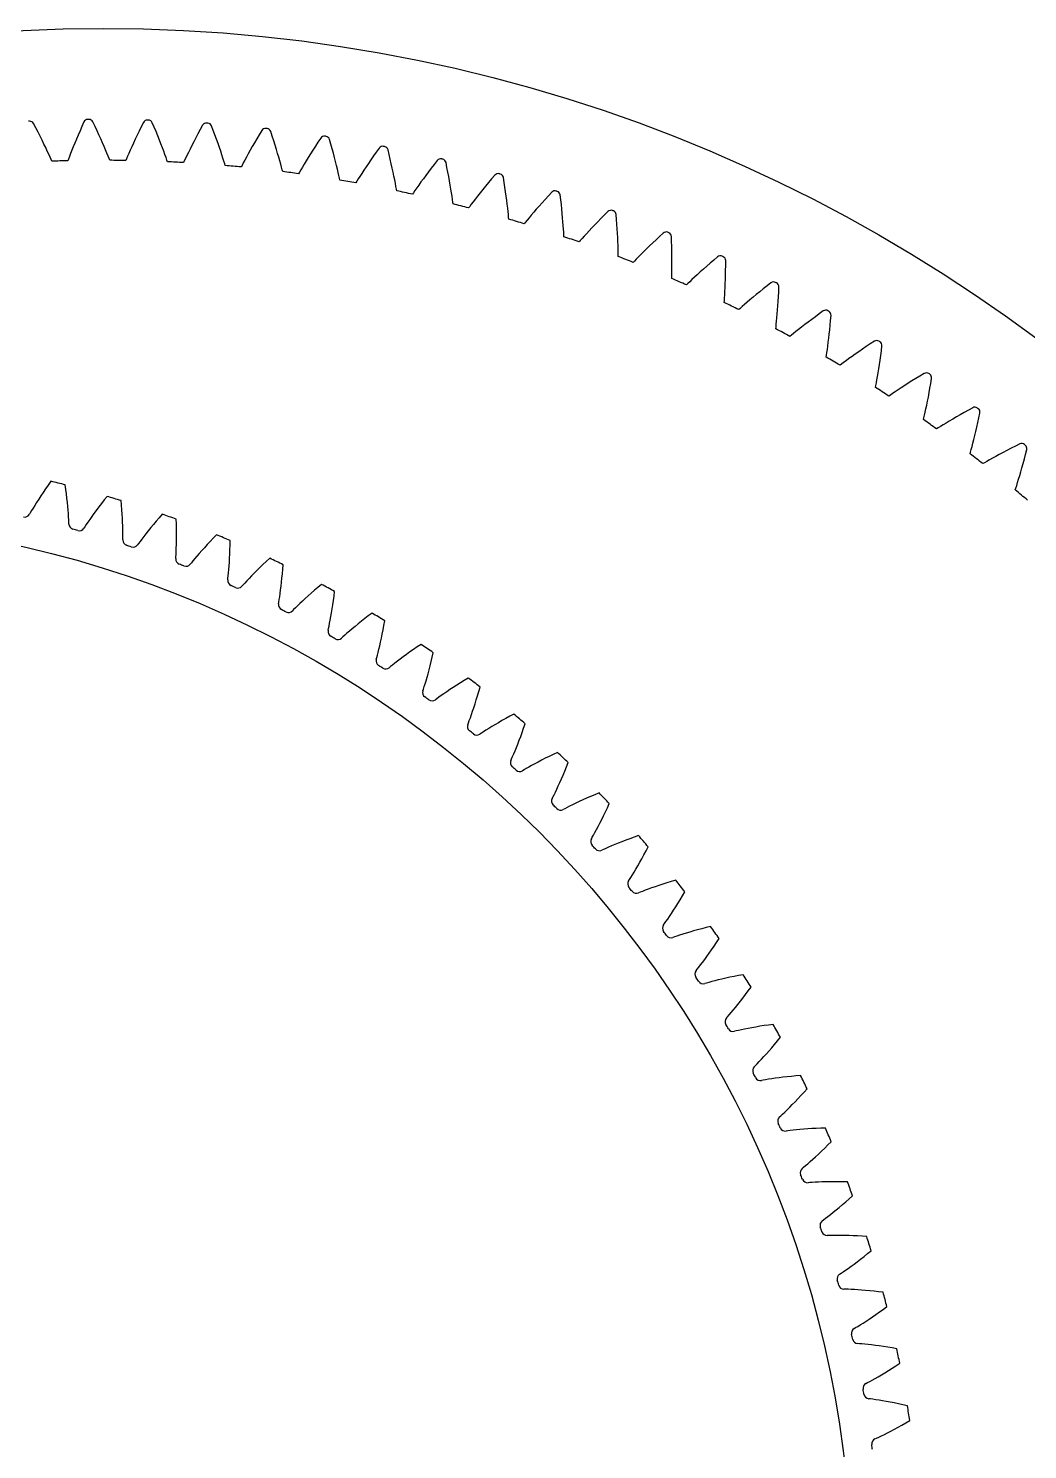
# Model space of a CAD drawing. Header units: millimetres. Extents: x -86 to 86, y -86 to 86.
# Drawn here: x -4.1 to 50.8, y 7.5 to 85.7 of the extents above; entities that cross this region are included whole.
import ezdxf

# ---------------------------------------------------------------- set-up
doc = ezdxf.new("R2010")
doc.units = ezdxf.units.MM

msp = doc.modelspace()

# ---------------------------------------------------------------- linework, layer by layer
at = {"layer": 'journal'}
msp.add_circle((-17.5, 0), 58.65, dxfattribs=at)
at = {"layer": 'outer'}
msp.add_circle((0, 0), 85.663286, dxfattribs=at)
at = {"layer": 'output_ring'}
for p, q in [((-1.061871, 80.519361), (-1.173282, 80.271542)), ((-0.453819, 80.278833), (-0.57023, 80.524344)), ((2.202095, 80.496248), (2.080733, 80.253147)), ((2.7999, 80.231276), (2.693535, 80.481302)), ((-3.706792, 80.194493), (-3.833057, 80.435084)), ((-3.586125, 79.960781), (-3.706792, 80.194493)), ((-3.47152, 79.734509), (-3.586125, 79.960781)), ((-3.363112, 79.51637), (-3.47152, 79.734509)), ((-1.380167, 79.798111), (-1.475119, 79.573788)), ((-1.279523, 80.030929), (-1.380167, 79.798111)), ((-1.173282, 80.271542), (-1.279523, 80.030929)), ((-0.342722, 80.040423), (-0.453819, 80.278833)), ((-0.237381, 79.809693), (-0.342722, 80.040423)), ((-0.137902, 79.58734), (-0.237381, 79.809693)), ((1.854831, 79.788489), (1.750867, 79.568198)), ((1.964827, 80.017038), (1.854831, 79.788489)), ((2.080733, 80.253147), (1.964827, 80.017038)), ((2.901244, 79.988559), (2.7999, 80.231276)), ((2.997148, 79.753749), (2.901244, 79.988559)), ((3.087534, 79.527547), (2.997148, 79.753749)), ((5.20595, 79.871678), (5.086782, 79.647775)), ((5.331329, 80.102896), (5.20595, 79.871678)), ((5.462443, 80.340879), (5.331329, 80.102896)), ((6.049019, 80.051898), (5.952873, 80.30603)), ((6.140443, 79.805274), (6.049019, 80.051898)), ((6.226753, 79.56677), (6.140443, 79.805274)), ((8.573165, 79.821036), (8.438519, 79.595089)), ((8.713817, 80.05351), (8.573165, 79.821036)), ((9.288199, 79.740996), (9.202431, 79.998815)), ((9.369554, 79.490869), (9.288199, 79.740996)), ((-3.261098, 79.307218), (-3.363112, 79.51637)), ((-3.165759, 79.108136), (-3.261098, 79.307218)), ((-3.077517, 78.920565), (-3.165759, 79.108136)), ((-2.99703, 78.746542), (-3.077517, 78.920565)), ((-1.723981, 78.961729), (-1.793744, 78.783136)), ((-1.647299, 79.154315), (-1.723981, 78.961729)), ((-1.564235, 79.358822), (-1.647299, 79.154315)), ((-1.475119, 79.573788), (-1.564235, 79.358822)), ((-0.044448, 79.374225), (-0.137902, 79.58734)), ((0.042744, 79.171443), (-0.044448, 79.374225)), ((0.123313, 78.98045), (0.042744, 79.171443)), ((0.196682, 78.803308), (0.123313, 78.98045)), ((1.477405, 78.966727), (1.400462, 78.791108)), ((1.561828, 79.156048), (1.477405, 78.966727)), ((1.653113, 79.357021), (1.561828, 79.156048)), ((1.750867, 79.568198), (1.653113, 79.357021)), ((3.172275, 79.31082), (3.087534, 79.527547)), ((3.251178, 79.104671), (3.172275, 79.31082)), ((3.32394, 78.910571), (3.251178, 79.104671)), ((3.39007, 78.7306), (3.32394, 78.910571)), ((4.76839, 79.027727), (4.676364, 78.841984)), ((4.867744, 79.224836), (4.76839, 79.027727)), ((4.973976, 79.431878), (4.867744, 79.224836)), ((5.086782, 79.647775), (4.973976, 79.431878)), ((6.307897, 79.337092), (6.226753, 79.56677)), ((6.383786, 79.117108), (6.307897, 79.337092)), ((6.454269, 78.907931), (6.383786, 79.117108)), ((6.519106, 78.711041), (6.454269, 78.907931)), ((8.074377, 78.962485), (7.967117, 78.769564)), ((8.188913, 79.165052), (8.074377, 78.962485)), ((8.310375, 79.3762), (8.188913, 79.165052)), ((8.438519, 79.595089), (8.310375, 79.3762)), ((9.446127, 79.249064), (9.369554, 79.490869)), ((9.517897, 79.016285), (9.446127, 79.249064)), ((9.584808, 78.793407), (9.517897, 79.016285)), ((11.520315, 78.974209), (11.390395, 78.768157)), ((11.657224, 79.187726), (11.520315, 78.974209)), ((11.800916, 79.408031), (11.657224, 79.187726)), ((11.950873, 79.634614), (11.800916, 79.408031)), ((12.512119, 79.299079), (12.43687, 79.560162)), ((12.58327, 79.045861), (12.512119, 79.299079)), ((12.649981, 78.801151), (12.58327, 79.045861)), ((15.168294, 79.084878), (15.009278, 78.864559)), ((15.715481, 78.726874), (15.650874, 78.990792)), ((-2.925427, 78.589236), (-2.99703, 78.746542)), ((-2.864998, 78.454554), (-2.925427, 78.589236)), ((-2.824123, 78.362413), (-2.864998, 78.454554)), ((-1.907788, 78.483665), (-1.942989, 78.38921)), ((-1.855655, 78.621769), (-1.907788, 78.483665)), ((-1.793744, 78.783136), (-1.855655, 78.621769)), ((0.26185, 78.643229), (0.196682, 78.803308)), ((0.316772, 78.50621), (0.26185, 78.643229)), ((0.353879, 78.412487), (0.316772, 78.50621)), ((1.274375, 78.496505), (1.235376, 78.403554)), ((1.332062, 78.632383), (1.274375, 78.496505)), ((1.400462, 78.791108), (1.332062, 78.632383)), ((3.448698, 78.568012), (3.39007, 78.7306)), ((3.498021, 78.42888), (3.448698, 78.568012)), ((3.5313, 78.33373), (3.498021, 78.42888)), ((4.454444, 78.380375), (4.41171, 78.289081)), ((4.517591, 78.513804), (4.454444, 78.380375)), ((4.592366, 78.669627), (4.517591, 78.513804)), ((4.676364, 78.841984), (4.592366, 78.669627)), ((6.577888, 78.528539), (6.519106, 78.711041)), ((6.629879, 78.363708), (6.577888, 78.528539)), ((6.673523, 78.222691), (6.629879, 78.363708)), ((6.702919, 78.126271), (6.673523, 78.222691)), ((7.627195, 78.135467), (7.580796, 78.045979)), ((7.695697, 78.266227), (7.627195, 78.135467)), ((7.776726, 78.418892), (7.695697, 78.266227)), ((7.867639, 78.587703), (7.776726, 78.418892)), ((7.967117, 78.769564), (7.867639, 78.587703)), ((9.646757, 78.581545), (9.584808, 78.793407)), ((9.703561, 78.38219), (9.646757, 78.581545)), ((9.754899, 78.197455), (9.703561, 78.38219)), ((9.800167, 78.030653), (9.754899, 78.197455)), ((11.045988, 78.204302), (10.948308, 78.039314)), ((11.152754, 78.381983), (11.045988, 78.204302)), ((11.267745, 78.570398), (11.152754, 78.381983)), ((11.390395, 78.768157), (11.267745, 78.570398)), ((12.712259, 78.565655), (12.649981, 78.801151)), ((12.770082, 78.340248), (12.712259, 78.565655)), ((12.823395, 78.12605), (12.770082, 78.340248)), ((14.573163, 78.241847), (14.442599, 78.049221)), ((14.711326, 78.442465), (14.573163, 78.241847)), ((14.856776, 78.650258), (14.711326, 78.442465)), ((15.009278, 78.864559), (14.856776, 78.650258)), ((15.776312, 78.470981), (15.715481, 78.726874)), ((15.833052, 78.223768), (15.776312, 78.470981)), ((15.885734, 77.985942), (15.833052, 78.223768)), ((18.19298, 78.191512), (18.031918, 77.983567)), ((18.360794, 78.405206), (18.19298, 78.191512)), ((18.893023, 78.025321), (18.839165, 78.29164)), ((9.838061, 77.887983), (9.800167, 78.030653)), ((9.863525, 77.790451), (9.838061, 77.887983)), ((10.787414, 77.762182), (10.737427, 77.674649)), ((10.861159, 77.890059), (10.787414, 77.762182)), ((10.948308, 78.039314), (10.861159, 77.890059)), ((12.872073, 77.924556), (12.823395, 78.12605)), ((12.915882, 77.737893), (12.872073, 77.924556)), ((12.954353, 77.569394), (12.915882, 77.737893)), ((12.986434, 77.425305), (12.954353, 77.569394)), ((13.007925, 77.326821), (12.986434, 77.425305)), ((14.008776, 77.385918), (13.92991, 77.261135)), ((14.101903, 77.531518), (14.008776, 77.385918)), ((14.206188, 77.692412), (14.101903, 77.531518)), ((14.320067, 77.865621), (14.206188, 77.692412)), ((14.442599, 78.049221), (14.320067, 77.865621)), ((15.934376, 77.758377), (15.885734, 77.985942)), ((15.978964, 77.542194), (15.934376, 77.758377)), ((16.019437, 77.338893), (15.978964, 77.542194)), ((17.593724, 77.399809), (17.463853, 77.221325)), ((17.731987, 77.586985), (17.593724, 77.399809)), ((17.878167, 77.781839), (17.731987, 77.586985)), ((18.031918, 77.983567), (17.878167, 77.781839)), ((18.943434, 77.767173), (18.893023, 78.025321)), ((18.990108, 77.517864), (18.943434, 77.767173)), ((19.033109, 77.278098), (18.990108, 77.517864)), ((21.346791, 77.389996), (21.177434, 77.18875)), ((21.523127, 77.596715), (21.346791, 77.389996)), ((22.039524, 77.195573), (21.996502, 77.463856)), ((13.92991, 77.261135), (13.876416, 77.175699)), ((16.055645, 77.150608), (16.019437, 77.338893)), ((16.087256, 76.980688), (16.055645, 77.150608)), ((16.113471, 76.835417), (16.087256, 76.980688)), ((16.130953, 76.736144), (16.113471, 76.835417)), ((17.049519, 76.633147), (16.992607, 76.549949)), ((17.133377, 76.754632), (17.049519, 76.633147)), ((17.232328, 76.896339), (17.133377, 76.754632)), ((17.343048, 77.052874), (17.232328, 76.896339)), ((17.463853, 77.221325), (17.343048, 77.052874)), ((19.072489, 77.048749), (19.033109, 77.278098)), ((19.108279, 76.830937), (19.072489, 77.048749)), ((19.14048, 76.626162), (19.108279, 76.830937)), ((19.169028, 76.436564), (19.14048, 76.626162)), ((20.715943, 76.623229), (20.578945, 76.450155)), ((20.861678, 76.804649), (20.715943, 76.623229)), ((21.015635, 76.993419), (20.861678, 76.804649)), ((21.177434, 77.18875), (21.015635, 76.993419)), ((22.079431, 76.935594), (22.039524, 77.195573)), ((22.115964, 76.684598), (22.079431, 76.935594)), ((22.149213, 76.443286), (22.115964, 76.684598)), ((24.650097, 76.660732), (24.465529, 76.46133)), ((19.193727, 76.265503), (19.169028, 76.436564)), ((19.214034, 76.119289), (19.193727, 76.265503)), ((19.227478, 76.019389), (19.214034, 76.119289)), ((20.141115, 75.879252), (20.080878, 75.798428)), ((20.229828, 75.997238), (20.141115, 75.879252)), ((20.33444, 76.134818), (20.229828, 75.997238)), ((20.451413, 76.286738), (20.33444, 76.134818)), ((20.578945, 76.450155), (20.451413, 76.286738)), ((22.179266, 76.21253), (22.149213, 76.443286)), ((22.2062, 75.993446), (22.179266, 76.21253)), ((22.230076, 75.787535), (22.2062, 75.993446)), ((22.250917, 75.596936), (22.230076, 75.787535)), ((23.957093, 75.896122), (23.804126, 75.720758)), ((24.118573, 76.078498), (23.957093, 75.896122)), ((24.288156, 76.267112), (24.118573, 76.078498)), ((24.465529, 76.46133), (24.288156, 76.267112)), ((25.149814, 76.238992), (25.1177, 76.508799)), ((25.179153, 75.977609), (25.149814, 76.238992)), ((25.205484, 75.725339), (25.179153, 75.977609)), ((22.268663, 75.425014), (22.250917, 75.596936)), ((22.283028, 75.278098), (22.268663, 75.425014)), ((22.292412, 75.177734), (22.283028, 75.278098)), ((23.293041, 75.114981), (23.19962, 75.000686)), ((23.403143, 75.248209), (23.293041, 75.114981)), ((23.526176, 75.395264), (23.403143, 75.248209)), ((23.660226, 75.553378), (23.526176, 75.395264)), ((23.804126, 75.720758), (23.660226, 75.553378)), ((25.228926, 75.482879), (25.205484, 75.725339)), ((25.249603, 75.251094), (25.228926, 75.482879)), ((25.267636, 75.031099), (25.249603, 75.251094)), ((25.283148, 74.824389), (25.267636, 75.031099)), ((27.181885, 75.03858), (27.013146, 74.862899)), ((27.358972, 75.220167), (27.181885, 75.03858)), ((27.54407, 75.407037), (27.358972, 75.220167)), ((27.736568, 75.598796), (27.54407, 75.407037)), ((28.218782, 75.157151), (28.197629, 75.428037)), ((28.237504, 74.894794), (28.218782, 75.157151)), ((23.19962, 75.000686), (23.136157, 74.922371)), ((25.296247, 74.633102), (25.283148, 74.824389)), ((25.307012, 74.460602), (25.296247, 74.633102)), ((25.315411, 74.313224), (25.307012, 74.460602)), ((25.32072, 74.212563), (25.315411, 74.313224)), ((26.433394, 74.237967), (26.317984, 74.10931)), ((26.562286, 74.379915), (26.433394, 74.237967)), ((26.702634, 74.532466), (26.562286, 74.379915)), ((26.853198, 74.693877), (26.702634, 74.532466)), ((27.013146, 74.862899), (26.853198, 74.693877)), ((28.253591, 74.641664), (28.237504, 74.894794)), ((28.267188, 74.398453), (28.253591, 74.641664)), ((28.278454, 74.16602), (28.267188, 74.398453)), ((30.577356, 74.228851), (30.384837, 74.049635)), ((30.777467, 74.412651), (30.577356, 74.228851)), ((31.241388, 73.951827), (31.23123, 74.223348)), ((26.220007, 73.998896), (26.153423, 73.923216)), ((26.317984, 74.10931), (26.220007, 73.998896)), ((28.287557, 73.945475), (28.278454, 74.16602)), ((28.294679, 73.738307), (28.287557, 73.945475)), ((28.300016, 73.546646), (28.294679, 73.738307)), ((28.303781, 73.373851), (28.300016, 73.546646)), ((29.858151, 73.544275), (29.701169, 73.389098)), ((30.024817, 73.706676), (29.858151, 73.544275)), ((30.200537, 73.875375), (30.024817, 73.706676)), ((30.384837, 74.049635), (30.200537, 73.875375)), ((31.249462, 73.688927), (31.241388, 73.951827)), ((31.255277, 73.435353), (31.249462, 73.688927)), ((28.306201, 73.226254), (28.303781, 73.373851)), ((28.307426, 73.125461), (28.306201, 73.226254)), ((29.197316, 72.875525), (29.127719, 72.802605)), ((29.299686, 72.981878), (29.197316, 72.875525)), ((29.420216, 73.105752), (29.299686, 72.981878)), ((29.554754, 73.24236), (29.420216, 73.105752)), ((29.701169, 73.389098), (29.554754, 73.24236)), ((31.259007, 73.19179), (31.255277, 73.435353)), ((31.260844, 72.959092), (31.259007, 73.19179)), ((31.259723, 72.531073), (31.261002, 72.738359)), ((31.261002, 72.738359), (31.260844, 72.959092)), ((33.360781, 72.757441), (33.169569, 72.590792)), ((33.560404, 72.928707), (33.360781, 72.757441)), ((33.767799, 73.104246), (33.560404, 72.928707)), ((34.212663, 72.625), (34.213517, 72.89671)), ((31.247624, 71.918213), (31.250483, 72.018974)), ((31.250483, 72.018974), (31.254047, 72.166548)), ((31.254047, 72.166548), (31.257288, 72.339353)), ((31.257288, 72.339353), (31.259723, 72.531073)), ((32.498664, 71.984468), (32.3587, 71.853424)), ((32.650905, 72.125152), (32.498664, 71.984468)), ((32.814047, 72.27384), (32.650905, 72.125152)), ((32.987158, 72.429353), (32.814047, 72.27384)), ((33.169569, 72.590792), (32.987158, 72.429353)), ((34.199467, 71.864874), (34.205611, 72.108388)), ((34.205611, 72.108388), (34.210077, 72.361989)), ((34.210077, 72.361989), (34.212663, 72.625)), ((32.126653, 71.632419), (32.054158, 71.562381)), ((32.23325, 71.734536), (32.126653, 71.632419)), ((32.3587, 71.853424), (32.23325, 71.734536)), ((34.163204, 71.013206), (34.173406, 71.20467)), ((34.173406, 71.20467), (34.183086, 71.411735)), ((34.183086, 71.411735), (34.191873, 71.632293)), ((34.191873, 71.632293), (34.199467, 71.864874)), ((36.084104, 71.186943), (35.8953, 71.033028)), ((36.281912, 71.345705), (36.084104, 71.186943)), ((36.488312, 71.508741), (36.281912, 71.345705)), ((36.702651, 71.675732), (36.488312, 71.508741)), ((37.114485, 70.916161), (37.127728, 71.178851)), ((37.127728, 71.178851), (37.139592, 71.450303)), ((34.136481, 70.592805), (34.143422, 70.693367)), ((34.143422, 70.693367), (34.152963, 70.840675)), ((34.152963, 70.840675), (34.163204, 71.013206)), ((35.113854, 70.369335), (35.003206, 70.271622)), ((35.244019, 70.483042), (35.113854, 70.369335)), ((35.389179, 70.608305), (35.244019, 70.483042)), ((35.546996, 70.742705), (35.389179, 70.608305)), ((35.716029, 70.884658), (35.546996, 70.742705)), ((35.8953, 71.033028), (35.716029, 70.884658)), ((37.066724, 70.187801), (37.083738, 70.419884)), ((37.083738, 70.419884), (37.099745, 70.662949)), ((37.099745, 70.662949), (37.114485, 70.916161)), ((35.003206, 70.271622), (34.927933, 70.204579)), ((36.995766, 69.398411), (37.01299, 69.570386)), ((37.01299, 69.570386), (37.030943, 69.761278)), ((37.030943, 69.761278), (37.049006, 69.967781)), ((37.049006, 69.967781), (37.066724, 70.187801)), ((38.939353, 69.666134), (38.744467, 69.519997)), ((39.143433, 69.81675), (38.939353, 69.666134)), ((39.35627, 69.971287), (39.143433, 69.81675)), ((39.5772, 70.129454), (39.35627, 69.971287)), ((39.957914, 69.353817), (39.981792, 69.615755)), ((39.981792, 69.615755), (40.004647, 69.886503)), ((36.969252, 69.151412), (36.980263, 69.25161)), ((36.980263, 69.25161), (36.995766, 69.398411)), ((37.822249, 68.795369), (37.744321, 68.731431)), ((37.936766, 68.888518), (37.822249, 68.795369)), ((38.071432, 68.996856), (37.936766, 68.888518)), ((38.221549, 69.116134), (38.071432, 68.996856)), ((38.384683, 69.244027), (38.221549, 69.116134)), ((38.55933, 69.379014), (38.384683, 69.244027)), ((38.744467, 69.519997), (38.55933, 69.379014)), ((39.880675, 68.627992), (39.90708, 68.859194)), ((39.90708, 68.859194), (39.932925, 69.101411)), ((39.932925, 69.101411), (39.957914, 69.353817)), ((39.777785, 67.842125), (39.801964, 68.013261)), ((39.801964, 68.013261), (39.827639, 68.203269)), ((39.827639, 68.203269), (39.854055, 68.40887)), ((39.854055, 68.40887), (39.880675, 68.627992)), ((41.730625, 68.030863), (41.529976, 67.892744)), ((41.940641, 68.173085), (41.730625, 68.030863)), ((42.159566, 68.31887), (41.940641, 68.173085)), ((42.386724, 68.467954), (42.159566, 68.31887)), ((42.770165, 67.938281), (42.803974, 68.20788)), ((39.741283, 67.596404), (39.756345, 67.696073)), ((39.756345, 67.696073), (39.777785, 67.842125)), ((40.57915, 67.206085), (40.498695, 67.145358)), ((40.697348, 67.294517), (40.57915, 67.206085)), ((40.836294, 67.397308), (40.697348, 67.294517)), ((40.991121, 67.510404), (40.836294, 67.397308)), ((41.159305, 67.631582), (40.991121, 67.510404)), ((41.339278, 67.75938), (41.159305, 67.631582)), ((41.529976, 67.892744), (41.339278, 67.75938)), ((42.664855, 67.185369), (42.700494, 67.426339)), ((42.700494, 67.426339), (42.735692, 67.677525)), ((42.735692, 67.677525), (42.770165, 67.938281)), ((42.525544, 66.34439), (42.558897, 66.533202)), ((42.558897, 66.533202), (42.593624, 66.737564)), ((42.593624, 66.737564), (42.629103, 66.955427)), ((42.629103, 66.955427), (42.664855, 67.185369)), ((44.66894, 66.417412), (44.453334, 66.283818)), ((44.893594, 66.554205), (44.66894, 66.417412)), ((45.126607, 66.693961), (44.893594, 66.554205)), ((45.488268, 66.149184), (45.532975, 66.417191)), ((42.448019, 65.930335), (42.467108, 66.029312)), ((42.467108, 66.029312), (42.494449, 66.174375)), ((42.494449, 66.174375), (42.525544, 66.34439)), ((43.534062, 65.687027), (43.391064, 65.589951)), ((43.693346, 65.793756), (43.534062, 65.687027)), ((43.866301, 65.908018), (43.693346, 65.793756)), ((44.051306, 66.028418), (43.866301, 65.908018)), ((44.247252, 66.153944), (44.051306, 66.028418)), ((44.453334, 66.283818), (44.247252, 66.153944)), ((45.352532, 65.401158), (45.397907, 65.640486)), ((45.397907, 65.640486), (45.443256, 65.89004)), ((45.443256, 65.89004), (45.488268, 66.149184)), ((43.26938, 65.506382), (43.18653, 65.448965)), ((43.391064, 65.589951), (43.26938, 65.506382)), ((45.220232, 64.753821), (45.263212, 64.956607)), ((45.263212, 64.956607), (45.30749, 65.172854)), ((45.30749, 65.172854), (45.352532, 65.401158)), ((45.085013, 64.155943), (45.108097, 64.254065)), ((45.108097, 64.254065), (45.141294, 64.397901)), ((45.141294, 64.397901), (45.179254, 64.566516)), ((45.179254, 64.566516), (45.220232, 64.753821)), ((46.501226, 64.076167), (46.323782, 63.969008)), ((46.690958, 64.188971), (46.501226, 64.076167)), ((46.89183, 64.306453), (46.690958, 64.188971)), ((47.103005, 64.427869), (46.89183, 64.306453)), ((47.323849, 64.552616), (47.103005, 64.427869)), ((47.553861, 64.680192), (47.323849, 64.552616)), ((47.792347, 64.81039), (47.553861, 64.680192)), ((48.076156, 63.994297), (48.131633, 64.251404)), ((48.131633, 64.251404), (48.187164, 64.51738)), ((45.888519, 63.699052), (45.803409, 63.64504)), ((46.013489, 63.777621), (45.888519, 63.699052)), ((46.160303, 63.868822), (46.013489, 63.777621)), ((46.323782, 63.969008), (46.160303, 63.868822)), ((47.858432, 63.068928), (47.911438, 63.283202)), ((47.911438, 63.283202), (47.965695, 63.509494)), ((47.965695, 63.509494), (48.020732, 63.746786)), ((48.020732, 63.746786), (48.076156, 63.994297)), ((47.674974, 62.373249), (47.713973, 62.515621)), ((47.713973, 62.515621), (47.758735, 62.68256)), ((47.758735, 62.68256), (47.80727, 62.86805)), ((47.80727, 62.86805), (47.858432, 63.068928)), ((49.901004, 62.581759), (49.675287, 62.466065)), ((50.135998, 62.69991), (49.901004, 62.581759)), ((50.379564, 62.820336), (50.135998, 62.69991)), ((50.695919, 62.248059), (50.762183, 62.511566)), ((47.647932, 62.276143), (47.674974, 62.373249)), ((48.432262, 61.787064), (48.345034, 61.736546)), ((48.560314, 61.860504), (48.432262, 61.787064)), ((48.710704, 61.945681), (48.560314, 61.860504)), ((48.878108, 62.03916), (48.710704, 61.945681)), ((49.059749, 62.13904), (48.878108, 62.03916)), ((49.253897, 62.244062), (49.059749, 62.13904)), ((49.459365, 62.353307), (49.253897, 62.244062)), ((49.675287, 62.466065), (49.459365, 62.353307)), ((50.50005, 61.513483), (50.564658, 61.74835)), ((50.564658, 61.74835), (50.630068, 61.993412)), ((50.630068, 61.993412), (50.695919, 62.248059)), ((50.31576, 60.878987), (50.375021, 61.077626)), ((50.375021, 61.077626), (50.436667, 61.289576)), ((50.436667, 61.289576), (50.50005, 61.513483)), ((50.132566, 60.294023), (50.163521, 60.389953)), ((50.163521, 60.389953), (50.208258, 60.530628)), ((50.208258, 60.530628), (50.259748, 60.695616)), ((50.259748, 60.695616), (50.31576, 60.878987))]:
    msp.add_line(p, q, dxfattribs=at)
for centre, radius, start, end in [((0, 0), 80.663286, 92.882622, 92.923829), ((-4.044489, 80.321523), 0.24, 28.240478, 92.882622), ((-0.843928, 80.418858), 0.24, 90.601249, 155.243392), ((0, 0), 80.663286, 90.560042, 90.601249), ((-0.786091, 80.419444), 0.24, 25.917898, 90.560042), ((2.415786, 80.386994), 0.24, 88.278668, 152.920812), ((0, 0), 80.663286, 88.237461, 88.278668), ((2.4736, 80.385236), 0.24, 23.595317, 88.237461), ((5.671531, 80.223055), 0.24, 85.956087, 150.598231), ((0, 0), 80.663286, 85.91488, 85.956087), ((5.729226, 80.218956), 0.24, 21.272737, 85.91488), ((8.917958, 79.92731), 0.24, 83.633507, 148.275651), ((0, 0), 80.663286, 83.5923, 83.633507), ((8.975439, 79.920876), 0.24, 18.950156, 83.5923), ((12.149732, 79.500245), 0.24, 81.310926, 145.95307), ((0, 0), 80.663286, 81.269719, 81.310926), ((12.206905, 79.491486), 0.24, 16.627575, 81.269719), ((15.361544, 78.94256), 0.24, 78.988345, 143.630489), ((0, 0), 80.663286, 78.947138, 78.988345), ((15.418316, 78.931492), 0.24, 14.304995, 78.947138), ((0, 0), 78.413286, 91.419867, 92.064004), ((0, 0), 78.413286, 89.097286, 89.741423), ((0, 0), 78.413286, 86.774706, 87.418843), ((0, 0), 78.413286, 84.452125, 85.096262), ((18.548118, 78.255174), 0.24, 76.665765, 141.307909), ((0, 0), 80.663286, 76.624558, 76.665765), ((18.604394, 78.241814), 0.24, 11.982414, 76.624558), ((0, 0), 78.413286, 82.129545, 82.773681), ((21.704217, 77.439214), 0.24, 74.343184, 138.985328), ((0, 0), 80.663286, 74.301977, 74.343184), ((21.759905, 77.423584), 0.24, 9.659833, 74.301977), ((0, 0), 78.413286, 79.806964, 80.451101), ((0, 0), 78.413286, 77.484383, 78.12852), ((24.824656, 76.496022), 0.24, 72.020603, 136.662747), ((0, 0), 80.663286, 71.979397, 72.020603), ((24.879665, 76.478148), 0.24, 7.337253, 71.979397), ((0, 0), 78.413286, 75.161803, 75.805939), ((0, 0), 78.413286, 72.839222, 73.483359), ((27.904308, 75.427147), 0.24, 69.698023, 134.340167), ((0, 0), 80.663286, 69.656816, 69.698023), ((27.958548, 75.407059), 0.24, 5.014672, 69.656816), ((30.938113, 74.234345), 0.24, 67.375442, 132.017586), ((0, 0), 80.663286, 67.334235, 67.375442), ((30.991494, 74.212076), 0.24, 2.692091, 67.334235), ((0, 0), 78.413286, 70.516641, 71.160778), ((0, 0), 78.413286, 68.194061, 68.838197), ((33.921088, 72.919577), 0.24, 65.052862, 129.695005), ((0, 0), 80.663286, 65.011655, 65.052862), ((33.973522, 72.895162), 0.24, 0.369511, 65.011655), ((0, 0), 78.413286, 65.87148, 66.515617), ((36.848329, 71.485002), 0.24, 62.730281, 127.372425), ((0, 0), 80.663286, 62.689074, 62.730281), ((36.899732, 71.458482), 0.24, 358.04693, 62.689074), ((0, 0), 78.413286, 63.548899, 64.193036), ((39.71503, 69.932977), 0.24, 60.4077, 125.049844), ((0, 0), 80.663286, 60.366493, 60.4077), ((39.765315, 69.904396), 0.24, 355.724349, 60.366493), ((0, 0), 78.413286, 61.226319, 61.870455), ((42.516478, 68.266053), 0.24, 58.08512, 122.727263), ((0, 0), 80.663286, 58.043913, 58.08512), ((42.565564, 68.235458), 0.24, 353.401769, 58.043913), ((0, 0), 78.413286, 58.903738, 59.547875), ((45.248072, 66.486968), 0.24, 55.762539, 120.404683), ((0, 0), 80.663286, 55.721332, 55.762539), ((45.295878, 66.454408), 0.24, 351.079188, 55.721332), ((0, 0), 78.413286, 56.581157, 57.225294), ((0, 0), 78.413286, 54.258577, 54.902714), ((47.905324, 64.598644), 0.24, 53.439958, 118.082102), ((0, 0), 80.663286, 53.398751, 53.439958), ((47.951771, 64.564174), 0.24, 348.756608, 53.398751), ((50.483867, 62.604186), 0.24, 51.117378, 115.759522), ((0, 0), 80.663286, 51.076171, 51.117378), ((50.528879, 62.567862), 0.24, 346.434027, 51.076171), ((0, 0), 78.413286, 51.935996, 52.580133), ((0, 0), 78.413286, 49.613416, 50.257552)]:
    msp.add_arc(centre, radius, start, end, dxfattribs=at)
at = {"layer": 'thin_ring_external'}
for p, q in [((-3.303871, 60.157757), (-3.431043, 59.96744)), ((-3.169256, 60.354638), (-3.303871, 60.157757)), ((-3.027367, 60.557432), (-3.169256, 60.354638)), ((-2.878331, 60.765589), (-3.027367, 60.557432)), ((-2.053903, 60.31648), (-2.088635, 60.570123)), ((-2.022992, 60.070915), (-2.053903, 60.31648)), ((-3.765015, 59.445016), (-3.858763, 59.291687)), ((-3.662022, 59.609903), (-3.765015, 59.445016)), ((-3.550536, 59.784487), (-3.662022, 59.609903)), ((-3.431043, 59.96744), (-3.550536, 59.784487)), ((-1.995757, 59.833972), (-2.022992, 60.070915)), ((-1.972044, 59.606309), (-1.995757, 59.833972)), ((-1.951688, 59.388739), (-1.972044, 59.606309)), ((-1.934511, 59.182309), (-1.951688, 59.388739)), ((-0.106206, 59.544173), (-0.250699, 59.354421)), ((0.045852, 59.739457), (-0.106206, 59.544173)), ((0.205323, 59.939733), (0.045852, 59.739457)), ((1.005743, 59.449113), (0.984009, 59.704199)), ((1.024076, 59.20229), (1.005743, 59.449113)), ((-4.012064, 59.033649), (-4.060858, 58.952352)), ((-3.941982, 59.152792), (-4.012064, 59.033649)), ((-3.858763, 59.291687), (-3.941982, 59.152792)), ((-1.920323, 58.988417), (-1.934511, 59.182309)), ((-1.908921, 58.809062), (-1.920323, 58.988417)), ((-1.900099, 58.647385), (-1.908921, 58.809062)), ((-1.893685, 58.509307), (-1.900099, 58.647385)), ((-0.747633, 58.666157), (-0.849088, 58.517814)), ((-0.636356, 58.82557), (-0.747633, 58.666157)), ((-0.516101, 58.994233), (-0.636356, 58.82557)), ((-0.387422, 59.170847), (-0.516101, 58.994233)), ((-0.250699, 59.354421), (-0.387422, 59.170847)), ((1.039177, 58.964266), (1.024076, 59.20229)), ((1.051234, 58.735689), (1.039177, 58.964266)), ((1.060455, 58.517364), (1.051234, 58.735689)), ((3.073297, 58.765628), (2.911466, 58.578363)), ((3.242786, 58.9575), (3.073297, 58.765628)), ((4.017111, 58.426651), (4.008429, 58.682514)), ((-1.888447, 58.414636), (-1.893685, 58.509307)), ((-1.015365, 58.26794), (-1.068246, 58.189241)), ((-0.939291, 58.38335), (-1.015365, 58.26794)), ((-0.849088, 58.517814), (-0.939291, 58.38335)), ((1.067068, 58.310326), (1.060455, 58.517364)), ((1.071338, 58.115963), (1.067068, 58.310326)), ((1.073567, 57.936259), (1.071338, 58.115963)), ((1.074122, 57.774343), (1.073567, 57.936259)), ((2.345315, 57.887767), (2.226043, 57.734244)), ((2.474025, 58.050071), (2.345315, 57.887767)), ((2.611554, 58.219883), (2.474025, 58.050071)), ((2.757473, 58.396237), (2.611554, 58.219883)), ((2.911466, 58.578363), (2.757473, 58.396237)), ((4.022816, 58.179214), (4.017111, 58.426651)), ((4.025744, 57.940729), (4.022816, 58.179214)), ((4.026114, 57.711834), (4.025744, 57.940729)), ((6.226133, 57.821455), (6.047068, 57.638487)), ((1.073477, 57.636117), (1.074122, 57.774343)), ((1.073875, 57.541303), (1.073477, 57.636117)), ((1.938328, 57.350218), (1.881497, 57.274322)), ((2.020195, 57.461593), (1.938328, 57.350218)), ((2.117146, 57.591276), (2.020195, 57.461593)), ((2.226043, 57.734244), (2.117146, 57.591276)), ((4.007598, 56.912307), (4.014548, 57.09189)), ((4.014548, 57.09189), (4.020209, 57.286218)), ((4.020209, 57.286218), (4.024175, 57.493324)), ((4.024175, 57.493324), (4.026114, 57.711834)), ((5.558062, 57.117031), (5.412041, 56.954462)), ((5.712794, 57.285704), (5.558062, 57.117031)), ((5.875886, 57.45973), (5.712794, 57.285704)), ((6.047068, 57.638487), (5.875886, 57.45973)), ((6.965406, 57.004355), (6.972342, 57.25176)), ((6.972342, 57.25176), (6.976737, 57.507733)), ((3.987739, 56.51785), (3.992183, 56.612562)), ((3.992183, 56.612562), (3.999885, 56.750574)), ((3.999885, 56.750574), (4.007598, 56.912307)), ((4.841308, 56.282875), (4.780676, 56.20998)), ((4.928755, 56.389925), (4.841308, 56.282875)), ((5.032201, 56.514488), (4.928755, 56.389925)), ((5.148256, 56.65171), (5.032201, 56.514488)), ((5.275212, 56.798943), (5.148256, 56.65171)), ((5.412041, 56.954462), (5.275212, 56.798943)), ((6.917205, 56.112657), (6.931741, 56.31929)), ((6.931741, 56.31929), (6.944835, 56.537417)), ((6.944835, 56.537417), (6.956153, 56.766032)), ((6.956153, 56.766032), (6.965406, 57.004355)), ((8.959408, 56.360974), (8.779321, 56.19119)), ((9.147581, 56.534559), (8.959408, 56.360974)), ((6.854819, 55.44131), (6.869558, 55.578749)), ((6.869558, 55.578749), (6.885519, 55.739877)), ((6.885519, 55.739877), (6.901629, 55.918872)), ((6.901629, 55.918872), (6.917205, 56.112657)), ((8.145691, 55.561936), (8.011383, 55.421377)), ((8.290282, 55.710266), (8.145691, 55.561936)), ((8.444413, 55.865167), (8.290282, 55.710266)), ((8.607557, 56.025719), (8.444413, 55.865167)), ((8.779321, 56.19119), (8.607557, 56.025719)), ((9.822758, 55.443238), (9.844168, 55.680778)), ((9.844168, 55.680778), (9.863729, 55.927506)), ((9.863729, 55.927506), (9.881187, 56.182921)), ((6.845545, 55.346949), (6.854819, 55.44131)), ((7.686002, 55.068697), (7.621727, 54.998993)), ((7.778801, 55.171142), (7.686002, 55.068697)), ((7.888473, 55.290261), (7.778801, 55.171142)), ((8.011383, 55.421377), (7.888473, 55.290261)), ((9.72505, 54.599967), (9.7505, 54.792704)), ((9.7505, 54.792704), (9.775568, 54.998325)), ((9.775568, 54.998325), (9.799782, 55.215499)), ((9.799782, 55.215499), (9.822758, 55.443238)), ((11.614197, 54.776054), (11.434207, 54.61957)), ((11.802718, 54.936421), (11.614197, 54.776054)), ((11.999509, 55.100172), (11.802718, 54.936421)), ((12.683726, 54.457344), (12.714203, 54.711534)), ((9.639835, 54.031654), (9.653916, 54.125419)), ((9.653916, 54.125419), (9.675653, 54.261926)), ((9.675653, 54.261926), (9.699821, 54.422029)), ((9.699821, 54.422029), (9.72505, 54.599967)), ((10.678508, 53.921787), (10.562898, 53.808424)), ((10.807953, 54.046457), (10.678508, 53.921787)), ((10.949263, 54.179974), (10.807953, 54.046457)), ((11.101239, 54.320728), (10.949263, 54.179974)), ((11.263079, 54.467557), (11.101239, 54.320728)), ((11.434207, 54.61957), (11.263079, 54.467557)), ((12.583508, 53.74953), (12.618082, 53.975799)), ((12.618082, 53.975799), (12.651593, 54.211936)), ((12.651593, 54.211936), (12.683726, 54.457344)), ((10.464988, 53.710851), (10.397238, 53.644519)), ((10.562898, 53.808424), (10.464988, 53.710851)), ((12.443161, 52.962199), (12.477443, 53.138617)), ((12.477443, 53.138617), (12.512701, 53.329803)), ((12.512701, 53.329803), (12.548235, 53.533877)), ((12.548235, 53.533877), (12.583508, 53.74953)), ((14.373117, 53.218014), (14.185372, 53.070924)), ((14.56958, 53.368545), (14.373117, 53.218014)), ((14.774476, 53.522034), (14.56958, 53.368545)), ((12.363321, 52.575397), (12.382171, 52.66832)), ((12.382171, 52.66832), (12.41085, 52.803539)), ((12.41085, 52.803539), (12.443161, 52.962199)), ((13.39503, 52.412638), (13.273781, 52.305325)), ((13.530671, 52.530536), (13.39503, 52.412638)), ((13.678614, 52.656663), (13.530671, 52.530536)), ((13.837579, 52.789473), (13.678614, 52.656663)), ((14.006705, 52.927847), (13.837579, 52.789473)), ((14.185372, 53.070924), (14.006705, 52.927847)), ((15.288748, 52.143335), (15.334831, 52.367543)), ((15.334831, 52.367543), (15.380356, 52.601661)), ((15.380356, 52.601661), (15.424977, 52.845109)), ((15.424977, 52.845109), (15.468394, 53.09741)), ((13.171018, 52.212879), (13.099969, 52.150093)), ((13.273781, 52.305325), (13.171018, 52.212879)), ((15.151628, 51.538635), (15.196603, 51.727771)), ((15.196603, 51.727771), (15.242511, 51.929764)), ((15.242511, 51.929764), (15.288748, 52.143335)), ((17.252777, 51.661437), (17.048884, 51.521133)), ((17.465243, 51.804264), (17.252777, 51.661437)), ((15.008897, 50.981976), (15.032467, 51.073816)), ((15.032467, 51.073816), (15.068013, 51.207394)), ((15.068013, 51.207394), (15.108383, 51.364198)), ((15.108383, 51.364198), (15.151628, 51.538635)), ((16.172434, 50.877568), (16.030949, 50.76675)), ((16.326624, 50.995977), (16.172434, 50.877568)), ((16.492163, 51.120497), (16.326624, 50.995977)), ((16.668133, 51.250055), (16.492163, 51.120497)), ((16.853873, 51.383822), (16.668133, 51.250055)), ((17.048884, 51.521133), (16.853873, 51.383822)), ((17.965918, 50.622667), (18.023337, 50.854155)), ((18.023337, 50.854155), (18.080331, 51.095006)), ((18.080331, 51.095006), (18.136574, 51.344762)), ((15.79703, 50.57869), (15.722867, 50.519614)), ((15.90438, 50.665769), (15.79703, 50.57869)), ((16.030949, 50.76675), (15.90438, 50.665769)), ((17.795203, 49.990788), (17.851365, 50.190172)), ((17.851365, 50.190172), (17.908447, 50.401104)), ((17.908447, 50.401104), (17.965918, 50.622667)), ((17.569661, 49.25555), (17.59789, 49.346066)), ((17.59789, 49.346066), (17.64021, 49.477655)), ((17.64021, 49.477655), (17.688534, 49.632193)), ((17.688534, 49.632193), (17.740629, 49.804194)), ((17.740629, 49.804194), (17.795203, 49.990788)), ((19.058065, 49.318153), (18.886384, 49.202248)), ((19.240421, 49.438557), (19.058065, 49.318153)), ((19.432749, 49.562665), (19.240421, 49.438557)), ((19.634516, 49.689841), (19.432749, 49.562665)), ((19.845308, 49.819551), (19.634516, 49.689841)), ((20.064789, 49.951342), (19.845308, 49.819551)), ((20.64286, 49.211603), (20.711782, 49.458161)), ((18.336173, 48.812547), (18.259092, 48.757335)), ((18.44783, 48.894031), (18.336173, 48.812547)), ((18.57939, 48.988418), (18.44783, 48.894031)), ((18.726349, 49.091867), (18.57939, 48.988418)), ((18.886384, 49.202248), (18.726349, 49.091867)), ((20.367991, 48.319641), (20.435769, 48.527383)), ((20.435769, 48.527383), (20.504478, 48.745722)), ((20.504478, 48.745722), (20.573642, 48.973976)), ((20.573642, 48.973976), (20.64286, 49.211603)), ((20.12073, 47.618834), (20.176882, 47.770703)), ((20.176882, 47.770703), (20.237692, 47.93982)), ((20.237692, 47.93982), (20.301721, 48.123383)), ((20.301721, 48.123383), (20.367991, 48.319641)), ((22.123269, 47.728912), (21.915271, 47.612206)), ((22.340409, 47.84769), (22.123269, 47.728912)), ((22.566333, 47.968103), (22.340409, 47.84769)), ((20.038933, 47.400621), (20.071746, 47.489578)), ((20.071746, 47.489578), (20.12073, 47.618834)), ((20.781825, 46.919058), (20.702024, 46.867853)), ((20.897496, 46.994734), (20.781825, 46.919058)), ((21.033705, 47.08228), (20.897496, 46.994734)), ((21.185753, 47.17809), (21.033705, 47.08228)), ((21.351216, 47.280156), (21.185753, 47.17809)), ((21.528592, 47.387144), (21.351216, 47.280156)), ((21.716858, 47.498079), (21.528592, 47.387144)), ((21.915271, 47.612206), (21.716858, 47.498079)), ((22.943889, 46.741605), (23.024618, 46.966029)), ((23.024618, 46.966029), (23.105878, 47.199812)), ((23.105878, 47.199812), (23.1873, 47.44253)), ((22.636301, 45.950376), (22.70962, 46.130431)), ((22.70962, 46.130431), (22.785824, 46.323048)), ((22.785824, 46.323048), (22.864121, 46.527059)), ((22.864121, 46.527059), (22.943889, 46.741605)), ((22.410269, 45.422029), (22.447582, 45.509194)), ((22.447582, 45.509194), (22.503102, 45.635781)), ((22.503102, 45.635781), (22.566935, 45.784585)), ((22.566935, 45.784585), (22.636301, 45.950376)), ((23.897297, 45.332507), (23.71469, 45.234716)), ((24.090982, 45.433685), (23.897297, 45.332507)), ((24.294964, 45.537531), (24.090982, 45.433685)), ((24.50865, 45.643465), (24.294964, 45.537531)), ((24.731571, 45.751001), (24.50865, 45.643465)), ((24.963349, 45.859721), (24.731571, 45.751001)), ((23.127603, 44.903162), (23.045292, 44.856099)), ((23.246988, 44.972833), (23.127603, 44.903162)), ((23.387489, 45.05331), (23.246988, 44.972833)), ((23.544231, 45.141232), (23.387489, 45.05331)), ((23.71469, 45.234716), (23.544231, 45.141232)), ((25.187167, 44.405351), (25.277786, 44.615544)), ((25.277786, 44.615544), (25.369869, 44.835554)), ((25.369869, 44.835554), (25.462961, 45.064882)), ((25.462961, 45.064882), (25.55667, 45.303126)), ((24.852458, 43.67902), (24.930199, 43.841053)), ((24.930199, 43.841053), (25.012616, 44.017129)), ((25.012616, 44.017129), (25.098555, 44.205604)), ((25.098555, 44.205604), (25.187167, 44.405351)), ((24.677484, 43.324937), (24.719199, 43.410083)), ((24.719199, 43.410083), (24.78111, 43.53367)), ((24.78111, 43.53367), (24.852458, 43.67902)), ((25.79563, 42.986605), (25.634602, 42.906801)), ((25.970639, 43.071263), (25.79563, 42.986605)), ((26.158001, 43.159603), (25.970639, 43.071263)), ((26.356599, 43.250759), (26.158001, 43.159603)), ((26.565618, 43.344054), (26.356599, 43.250759)), ((26.784434, 43.438939), (26.565618, 43.344054)), ((27.012555, 43.534952), (26.784434, 43.438939)), ((27.249583, 43.631696), (27.012555, 43.534952)), ((27.707958, 42.812383), (27.813709, 43.045531)), ((25.367389, 42.770118), (25.282782, 42.72732)), ((25.490175, 42.833603), (25.367389, 42.770118)), ((25.634602, 42.906801), (25.490175, 42.833603)), ((27.398848, 42.167794), (27.500081, 42.373086)), ((27.500081, 42.373086), (27.603278, 42.588107)), ((27.603278, 42.588107), (27.707958, 42.812383)), ((26.948812, 41.317984), (27.027488, 41.459501)), ((27.027488, 41.459501), (27.113401, 41.617354)), ((27.113401, 41.617354), (27.204701, 41.788992)), ((27.204701, 41.788992), (27.300152, 41.972833)), ((27.300152, 41.972833), (27.398848, 42.167794)), ((26.834663, 41.114815), (26.880671, 41.19772)), ((26.880671, 41.19772), (26.948812, 41.317984)), ((27.769182, 40.648353), (27.621206, 40.582625)), ((27.934075, 40.71983), (27.769182, 40.648353)), ((28.113178, 40.795443), (27.934075, 40.71983)), ((28.304807, 40.8741), (28.113178, 40.795443)), ((28.5078, 40.954996), (28.304807, 40.8741)), ((28.72131, 41.037498), (28.5078, 40.954996)), ((28.944686, 41.121086), (28.72131, 41.037498)), ((29.177412, 41.205326), (28.944686, 41.121086)), ((29.41907, 41.28984), (29.177412, 41.205326)), ((29.835012, 40.448192), (29.95253, 40.675636)), ((27.495339, 40.525493), (27.408657, 40.48707)), ((27.621206, 40.582625), (27.495339, 40.525493)), ((29.493393, 39.820227), (29.604976, 40.020082)), ((29.604976, 40.020082), (29.719017, 40.229553)), ((29.719017, 40.229553), (29.835012, 40.448192)), ((29.000552, 38.994504), (29.086352, 39.13182)), ((29.086352, 39.13182), (29.180212, 39.28508)), ((29.180212, 39.28508), (29.280157, 39.451832)), ((29.280157, 39.451832), (29.384871, 39.63056)), ((29.384871, 39.63056), (29.493393, 39.820227)), ((28.876178, 38.797428), (28.926359, 38.877876)), ((28.926359, 38.877876), (29.000552, 38.994504)), ((29.78566, 38.283858), (29.634521, 38.225772)), ((29.953987, 38.346823), (29.78566, 38.283858)), ((30.136718, 38.413191), (29.953987, 38.346823)), ((30.332113, 38.481962), (30.136718, 38.413191)), ((30.538972, 38.552387), (30.332113, 38.481962)), ((30.756416, 38.623879), (30.538972, 38.552387)), ((30.983768, 38.695953), (30.756416, 38.623879)), ((31.220492, 38.768199), (30.983768, 38.695953)), ((31.46615, 38.840264), (31.220492, 38.768199)), ((29.505901, 38.175141), (29.41737, 38.141194)), ((29.634521, 38.225772), (29.505901, 38.175141)), ((31.465337, 37.368773), (31.586979, 37.56267)), ((31.586979, 37.56267), (31.711568, 37.766045)), ((31.711568, 37.766045), (31.838575, 37.978476)), ((31.838575, 37.978476), (31.967553, 38.199623)), ((31.023676, 36.702048), (31.12524, 36.850315)), ((31.12524, 36.850315), (31.233569, 37.011747)), ((31.233569, 37.011747), (31.347272, 37.184894)), ((31.347272, 37.184894), (31.465337, 37.368773)), ((30.796703, 36.378824), (30.850926, 36.456605)), ((30.850926, 36.456605), (30.930977, 36.569292)), ((30.930977, 36.569292), (31.023676, 36.702048)), ((32.23463, 35.989428), (32.035979, 35.930724)), ((32.444816, 36.0492), (32.23463, 35.989428)), ((32.665627, 36.109495), (32.444816, 36.0492)), ((32.896362, 36.169866), (32.665627, 36.109495)), ((33.136466, 36.229931), (32.896362, 36.169866)), ((33.385484, 36.289359), (33.136466, 36.229931)), ((31.393829, 35.725195), (31.303681, 35.695813)), ((31.524867, 35.769192), (31.393829, 35.725195)), ((31.678775, 35.819485), (31.524867, 35.769192)), ((31.850098, 35.873773), (31.678775, 35.819485)), ((32.035979, 35.930724), (31.850098, 35.873773)), ((33.440921, 35.007261), (33.575731, 35.20401)), ((33.575731, 35.20401), (33.713419, 35.409678)), ((33.713419, 35.409678), (33.853521, 35.623951)), ((32.94341, 34.319413), (33.059841, 34.475102)), ((33.059841, 34.475102), (33.182237, 34.642218)), ((33.182237, 34.642218), (33.309536, 34.819829)), ((33.309536, 34.819829), (33.440921, 35.007261)), ((32.591227, 33.865312), (32.649351, 33.940222)), ((32.649351, 33.940222), (32.735051, 34.048675)), ((32.735051, 34.048675), (32.834408, 34.176524)), ((32.834408, 34.176524), (32.94341, 34.319413)), ((34.920336, 33.597143), (34.677478, 33.549416)), ((35.172063, 33.643778), (34.920336, 33.597143)), ((33.1542, 33.182045), (33.062669, 33.157304)), ((33.287313, 33.219294), (33.1542, 33.182045)), ((33.443589, 33.261663), (33.287313, 33.219294)), ((33.617459, 33.307132), (33.443589, 33.261663)), ((33.806006, 33.354518), (33.617459, 33.307132)), ((34.007396, 33.403002), (33.806006, 33.354518)), ((34.220359, 33.451963), (34.007396, 33.403002)), ((34.443961, 33.500906), (34.220359, 33.451963)), ((34.677478, 33.549416), (34.443961, 33.500906)), ((35.454654, 32.748501), (35.605514, 32.95534)), ((34.884977, 32.009164), (35.021179, 32.180043)), ((35.021179, 32.180043), (35.161963, 32.360523)), ((35.161963, 32.360523), (35.306643, 32.550131)), ((35.306643, 32.550131), (35.454654, 32.748501)), ((34.255068, 31.263449), (34.316942, 31.335293)), ((34.316942, 31.335293), (34.408068, 31.439229)), ((34.408068, 31.439229), (34.513824, 31.561838)), ((34.513824, 31.561838), (34.629979, 31.698974)), ((34.629979, 31.698974), (34.754207, 31.848516)), ((34.754207, 31.848516), (34.884977, 32.009164)), ((34.782419, 30.552327), (34.689745, 30.532293)), ((34.917261, 30.582731), (34.782419, 30.552327)), ((35.075496, 30.617066), (34.917261, 30.582731)), ((35.251462, 30.653597), (35.075496, 30.617066)), ((35.442182, 30.691294), (35.251462, 30.653597)), ((35.645785, 30.729432), (35.442182, 30.691294)), ((35.86097, 30.767455), (35.645785, 30.729432)), ((36.086779, 30.804916), (35.86097, 30.767455)), ((36.322469, 30.84144), (36.086779, 30.804916)), ((36.567446, 30.876704), (36.322469, 30.84144)), ((36.821226, 30.910425), (36.567446, 30.876704)), ((36.745616, 29.629359), (36.899789, 29.811333)), ((36.899789, 29.811333), (37.057735, 30.001886)), ((37.057735, 30.001886), (37.21896, 30.200753)), ((36.057541, 28.864811), (36.180547, 28.995837)), ((36.180547, 28.995837), (36.312249, 29.13884)), ((36.312249, 29.13884), (36.45105, 29.292602)), ((36.45105, 29.292602), (36.5958, 29.456303)), ((36.5958, 29.456303), (36.745616, 29.629359)), ((35.783887, 28.580023), (35.849348, 28.648615)), ((35.849348, 28.648615), (35.945663, 28.747762)), ((35.945663, 28.747762), (36.057541, 28.864811)), ((36.27424, 27.842902), (36.180663, 27.827626)), ((36.410458, 27.866381), (36.27424, 27.842902)), ((36.57024, 27.892591), (36.410458, 27.866381)), ((36.747841, 27.92009), (36.57024, 27.892591)), ((36.940238, 27.948), (36.747841, 27.92009)), ((37.145522, 27.975692), (36.940238, 27.948)), ((37.362368, 28.002678), (37.145522, 27.975692)), ((37.589795, 28.02856), (37.362368, 28.002678)), ((37.827043, 28.053002), (37.589795, 28.02856)), ((38.073501, 28.075711), (37.827043, 28.053002)), ((38.328672, 28.09643), (38.073501, 28.075711)), ((38.518482, 27.177), (38.68965, 27.367375)), ((37.876372, 26.499619), (38.029292, 26.655716)), ((38.029292, 26.655716), (38.187748, 26.820896)), ((38.187748, 26.820896), (38.351012, 26.99476)), ((38.351012, 26.99476), (38.518482, 27.177)), ((37.173694, 25.822035), (37.242572, 25.887195)), ((37.242572, 25.887195), (37.343824, 25.981295)), ((37.343824, 25.981295), (37.461532, 26.092479)), ((37.461532, 26.092479), (37.591069, 26.217053)), ((37.591069, 26.217053), (37.7299, 26.353145)), ((37.7299, 26.353145), (37.876372, 26.499619)), ((37.62577, 25.060838), (37.531535, 25.05036)), ((37.763009, 25.077331), (37.62577, 25.060838)), ((37.92392, 25.095348), (37.763009, 25.077331)), ((38.102694, 25.113743), (37.92392, 25.095348)), ((38.296265, 25.131792), (38.102694, 25.113743)), ((38.502695, 25.148966), (38.296265, 25.131792)), ((38.720637, 25.164845), (38.502695, 25.148966)), ((38.949089, 25.179081), (38.720637, 25.164845)), ((39.187275, 25.191377), (38.949089, 25.179081)), ((39.434571, 25.201472), (39.187275, 25.191377)), ((39.690467, 25.209135), (39.434571, 25.201472)), ((39.656526, 24.107761), (39.833083, 24.281212)), ((39.833083, 24.281212), (40.013748, 24.462599)), ((38.857864, 23.369872), (39.003463, 23.498697)), ((39.003463, 23.498697), (39.157223, 23.637501)), ((39.157223, 23.637501), (39.317914, 23.785586)), ((39.317914, 23.785586), (39.484597, 23.94246)), ((39.484597, 23.94246), (39.656526, 24.107761)), ((38.420864, 22.99668), (38.492979, 23.058238)), ((38.492979, 23.058238), (38.598903, 23.147045)), ((38.598903, 23.147045), (38.722136, 23.252074)), ((38.722136, 23.252074), (38.857864, 23.369872)), ((38.833482, 22.213393), (38.738835, 22.20774)), ((38.971385, 22.222857), (38.833482, 22.213393)), ((39.133006, 22.232635), (38.971385, 22.222857)), ((39.312486, 22.241877), (39.133006, 22.232635)), ((39.506726, 22.250019), (39.312486, 22.241877)), ((39.713764, 22.25663), (39.506726, 22.250019)), ((39.932232, 22.26136), (39.713764, 22.25663)), ((40.161113, 22.263912), (39.932232, 22.26136)), ((40.399616, 22.26403), (40.161113, 22.263912)), ((40.647106, 22.261485), (40.399616, 22.26403)), ((40.903059, 22.256072), (40.647106, 22.261485)), ((40.63278, 21.001561), (40.812925, 21.157868)), ((40.812925, 21.157868), (40.998108, 21.322077)), ((40.998108, 21.322077), (41.1878, 21.494002)), ((39.707628, 20.252408), (39.836062, 20.351007)), ((39.836062, 20.351007), (39.977628, 20.461721)), ((39.977628, 20.461721), (40.129615, 20.582944)), ((40.129615, 20.582944), (40.290262, 20.713716)), ((40.290262, 20.713716), (40.458304, 20.853403)), ((40.458304, 20.853403), (40.63278, 21.001561)), ((39.522143, 20.11133), (39.597307, 20.169125)), ((39.597307, 20.169125), (39.707628, 20.252408)), ((39.894228, 19.307996), (39.799415, 19.307183)), ((40.032433, 19.310406), (39.894228, 19.307996)), ((40.194343, 19.311919), (40.032433, 19.310406)), ((40.374061, 19.311985), (40.194343, 19.311919)), ((40.568463, 19.310198), (40.374061, 19.311985)), ((40.775569, 19.306229), (40.568463, 19.310198)), ((40.993993, 19.299797), (40.775569, 19.306229)), ((41.222706, 19.29066), (40.993993, 19.299797)), ((41.460904, 19.278599), (41.222706, 19.29066)), ((41.707941, 19.263421), (41.460904, 19.278599)), ((41.963283, 19.244945), (41.707941, 19.263421)), ((41.447488, 17.866815), (41.629302, 18.005872)), ((41.629302, 18.005872), (41.817192, 18.152776)), ((41.817192, 18.152776), (42.010519, 18.307316)), ((42.010519, 18.307316), (42.208742, 18.469331)), ((40.474657, 17.173511), (40.552674, 17.227393)), ((40.552674, 17.227393), (40.667103, 17.304935)), ((40.667103, 17.304935), (40.800405, 17.396847)), ((40.800405, 17.396847), (40.947439, 17.500188)), ((40.947439, 17.500188), (41.105418, 17.613493)), ((41.105418, 17.613493), (41.272532, 17.735891)), ((41.272532, 17.735891), (41.447488, 17.866815)), ((40.805238, 16.352227), (40.710508, 16.356256)), ((40.943387, 16.347576), (40.805238, 16.352227)), ((41.105163, 16.34082), (40.943387, 16.347576)), ((41.284649, 16.331709), (41.105163, 16.34082)), ((41.478706, 16.319999), (41.284649, 16.331709)), ((41.685339, 16.305459), (41.478706, 16.319999)), ((41.90315, 16.287883), (41.685339, 16.305459)), ((42.131098, 16.26708), (41.90315, 16.287883)), ((42.368369, 16.242873), (42.131098, 16.26708)), ((42.614309, 16.2151), (42.368369, 16.242873)), ((42.868375, 16.183611), (42.614309, 16.2151)), ((42.282885, 14.833615), (42.471561, 14.963207)), ((42.471561, 14.963207), (42.666708, 15.100325)), ((42.666708, 15.100325), (42.867673, 15.244792)), ((42.867673, 15.244792), (43.07391, 15.396475)), ((41.275922, 14.190889), (41.356589, 14.240717)), ((41.356589, 14.240717), (41.474828, 14.312314)), ((41.474828, 14.312314), (41.612648, 14.397301)), ((41.612648, 14.397301), (41.764768, 14.492999)), ((41.764768, 14.492999), (41.928326, 14.598089)), ((41.928326, 14.598089), (42.101472, 14.711795)), ((42.101472, 14.711795), (42.282885, 14.833615)), ((41.564136, 13.353796), (41.469736, 13.362657)), ((41.701867, 13.342098), (41.564136, 13.353796)), ((41.863087, 13.32709), (41.701867, 13.342098)), ((42.041875, 13.308826), (41.863087, 13.32709)), ((42.235081, 13.287222), (42.041875, 13.308826)), ((42.440702, 13.262151), (42.235081, 13.287222)), ((42.657331, 13.233477), (42.440702, 13.262151)), ((42.883919, 13.201061), (42.657331, 13.233477)), ((43.119645, 13.16477), (42.883919, 13.201061)), ((43.363846, 13.124476), (43.119645, 13.16477)), ((43.615973, 13.080055), (43.363846, 13.124476)), ((42.774918, 11.649318), (42.962314, 11.761716)), ((42.962314, 11.761716), (43.157362, 11.881505)), ((43.157362, 11.881505), (43.359255, 12.00848)), ((43.359255, 12.00848), (43.567335, 12.142497)), ((43.567335, 12.142497), (43.781048, 12.283451)), ((41.923847, 11.171244), (42.006953, 11.216888)), ((42.006953, 11.216888), (42.128694, 11.282355)), ((42.128694, 11.282355), (42.270674, 11.360193)), ((42.270674, 11.360193), (42.427481, 11.448)), ((42.427481, 11.448), (42.596192, 11.544601)), ((42.596192, 11.544601), (42.774918, 11.649318)), ((42.168943, 10.320527), (42.075118, 10.334196)), ((42.305897, 10.301811), (42.168943, 10.320527)), ((42.466141, 10.278591), (42.305897, 10.301811)), ((42.643762, 10.251222), (42.466141, 10.278591)), ((42.835613, 10.219781), (42.643762, 10.251222)), ((43.039686, 10.184244), (42.835613, 10.219781)), ((43.254569, 10.144545), (43.039686, 10.184244)), ((43.479206, 10.100602), (43.254569, 10.144545)), ((43.712771, 10.052323), (43.479206, 10.100602)), ((43.954596, 9.999612), (43.712771, 10.052323)), ((44.204126, 9.942375), (43.954596, 9.999612)), ((43.291114, 8.556449), (43.484005, 8.659132)), ((43.484005, 8.659132), (43.684915, 8.768805)), ((43.684915, 8.768805), (43.893028, 8.885306)), ((43.893028, 8.885306), (44.107679, 9.008524)), ((44.107679, 9.008524), (44.328311, 9.138381)), ((42.416743, 8.122455), (42.502071, 8.163796)), ((42.502071, 8.163796), (42.626996, 8.222961)), ((42.626996, 8.222961), (42.772765, 8.293448)), ((42.772765, 8.293448), (42.933851, 8.373134)), ((42.933851, 8.373134), (43.107275, 8.460995)), ((43.107275, 8.460995), (43.291114, 8.556449))]:
    msp.add_line(p, q, dxfattribs=at)
for centre, radius, start, end in [((-17.5, 0), 62.5, 75.724665, 76.470457), ((-17.5, 0), 62.5, 72.797835, 73.543628), ((-4.322715, 59.098745), 0.3, 257.430335, 330.792295), ((-17.5, 0), 62.5, 69.871006, 70.616799), ((-1.588537, 58.421981), 0.3, 181.402827, 254.764787), ((-17.5, 0), 60.25, 74.503506, 74.764787), ((-1.322287, 58.348814), 0.3, 254.503506, 327.865466), ((-17.5, 0), 62.5, 66.944177, 67.689969), ((1.373769, 57.533324), 0.3, 178.475997, 251.837958), ((-17.5, 0), 60.25, 71.576677, 71.837958), ((1.635936, 57.446658), 0.3, 251.576677, 324.938637), ((4.286835, 56.494569), 0.3, 175.549168, 248.911128), ((-17.5, 0), 62.5, 64.017348, 64.76314), ((-17.5, 0), 60.25, 68.649847, 68.911128), ((4.544234, 56.394629), 0.3, 248.649847, 322.011807), ((7.143061, 55.308426), 0.3, 172.622339, 245.984299), ((-17.5, 0), 60.25, 65.723018, 65.984299), ((7.395022, 55.195474), 0.3, 245.723018, 319.084978), ((-17.5, 0), 62.5, 61.090518, 61.836311), ((9.934997, 53.97799), 0.3, 169.69551, 243.05747), ((-17.5, 0), 60.25, 62.796189, 63.05747), ((10.180862, 53.85232), 0.3, 242.796189, 316.158149), ((-17.5, 0), 62.5, 58.163689, 58.909482), ((12.655358, 52.506732), 0.3, 166.76868, 240.13064), ((-17.5, 0), 60.25, 59.86936, 60.13064), ((12.894485, 52.368672), 0.3, 239.86936, 313.23132), ((-17.5, 0), 62.5, 55.23686, 55.982652), ((15.297047, 50.89849), 0.3, 163.841851, 237.203811), ((-17.5, 0), 60.25, 56.94253, 57.203811), ((15.528813, 50.748399), 0.3, 236.94253, 310.30449), ((17.853172, 49.157459), 0.3, 160.915022, 234.276982), ((-17.5, 0), 62.5, 52.310031, 53.055823), ((-17.5, 0), 60.25, 54.015701, 54.276982), ((18.076972, 48.99573), 0.3, 234.015701, 307.377661), ((-17.5, 0), 62.5, 49.383201, 50.128994), ((20.317065, 47.288182), 0.3, 157.988193, 231.350153), ((-17.5, 0), 60.25, 51.088872, 51.350153), ((20.532315, 47.115237), 0.3, 231.088872, 304.450832), ((22.682297, 45.295535), 0.3, 155.061363, 228.423323), ((-17.5, 0), 62.5, 46.456372, 47.202165), ((-17.5, 0), 60.25, 48.162042, 48.423323), ((22.888436, 45.111825), 0.3, 228.162042, 301.524003), ((24.942698, 43.184718), 0.3, 152.134534, 225.496494), ((-17.5, 0), 60.25, 45.235213, 45.496494), ((-17.5, 0), 62.5, 43.529543, 44.275335), ((25.139188, 42.990722), 0.3, 225.235213, 298.597173), ((27.092372, 40.961236), 0.3, 149.207705, 222.569665), ((-17.5, 0), 60.25, 42.308384, 42.569665), ((-17.5, 0), 62.5, 40.602714, 41.348506), ((27.278699, 40.75746), 0.3, 222.308384, 295.670344), ((29.125709, 38.630892), 0.3, 146.280875, 219.642836), ((-17.5, 0), 60.25, 39.381555, 39.642836), ((-17.5, 0), 62.5, 37.675884, 38.421677), ((29.301388, 38.417868), 0.3, 219.381555, 292.743515), ((31.037404, 36.199764), 0.3, 143.354046, 216.716006), ((-17.5, 0), 60.25, 36.454725, 36.716006), ((-17.5, 0), 62.5, 34.749055, 35.494847), ((31.201978, 35.978047), 0.3, 216.454725, 289.816686), ((32.822471, 33.674194), 0.3, 140.427217, 213.789177), ((-17.5, 0), 62.5, 31.822226, 32.568018), ((-17.5, 0), 60.25, 33.527896, 33.789177), ((32.975509, 33.444364), 0.3, 213.527896, 286.889856), ((34.476253, 31.060773), 0.3, 137.500388, 210.862348), ((-17.5, 0), 60.25, 30.601067, 30.862348), ((34.617356, 30.823428), 0.3, 210.601067, 283.963027), ((-17.5, 0), 62.5, 28.895396, 29.641189), ((35.994434, 28.366318), 0.3, 134.573558, 207.935518), ((-17.5, 0), 60.25, 27.674238, 27.935518), ((36.123234, 28.122078), 0.3, 207.674238, 281.036198), ((-17.5, 0), 62.5, 25.968567, 26.71436), ((37.373055, 25.597858), 0.3, 131.646729, 205.008689), ((-17.5, 0), 60.25, 24.747408, 25.008689), ((37.489216, 25.34736), 0.3, 204.747408, 278.109368), ((-17.5, 0), 62.5, 23.041738, 23.78753), ((38.608518, 22.762616), 0.3, 128.7199, 202.08186), ((-17.5, 0), 60.25, 21.820579, 22.08186), ((38.711737, 22.506514), 0.3, 201.820579, 275.182539), ((-17.5, 0), 62.5, 20.114909, 20.860701), ((39.6976, 19.867989), 0.3, 125.793071, 199.155031), ((-17.5, 0), 60.25, 18.89375, 19.155031), ((39.787608, 19.60695), 0.3, 198.89375, 272.25571), ((-17.5, 0), 62.5, 17.188079, 17.933872), ((40.637461, 16.921529), 0.3, 122.866241, 196.228201), ((-17.5, 0), 60.25, 15.966921, 16.228201), ((40.714022, 16.656235), 0.3, 195.966921, 269.328881), ((-17.5, 0), 62.5, 14.26125, 15.007043), ((41.425647, 13.930923), 0.3, 119.939412, 193.301372), ((-17.5, 0), 60.25, 13.040091, 13.301372), ((41.488562, 13.662065), 0.3, 193.040091, 266.402051), ((-17.5, 0), 62.5, 11.334421, 12.080213), ((42.060103, 10.903972), 0.3, 117.012583, 190.374543), ((-17.5, 0), 60.25, 10.113262, 10.374543), ((42.109208, 10.632253), 0.3, 190.113262, 263.475222), ((-17.5, 0), 62.5, 8.407592, 9.153384), ((42.539174, 7.848574), 0.3, 114.085753, 187.447714), ((-17.5, 0), 60.25, 7.186433, 7.447714)]:
    msp.add_arc(centre, radius, start, end, dxfattribs=at)

doc.saveas('drawing.dxf')
